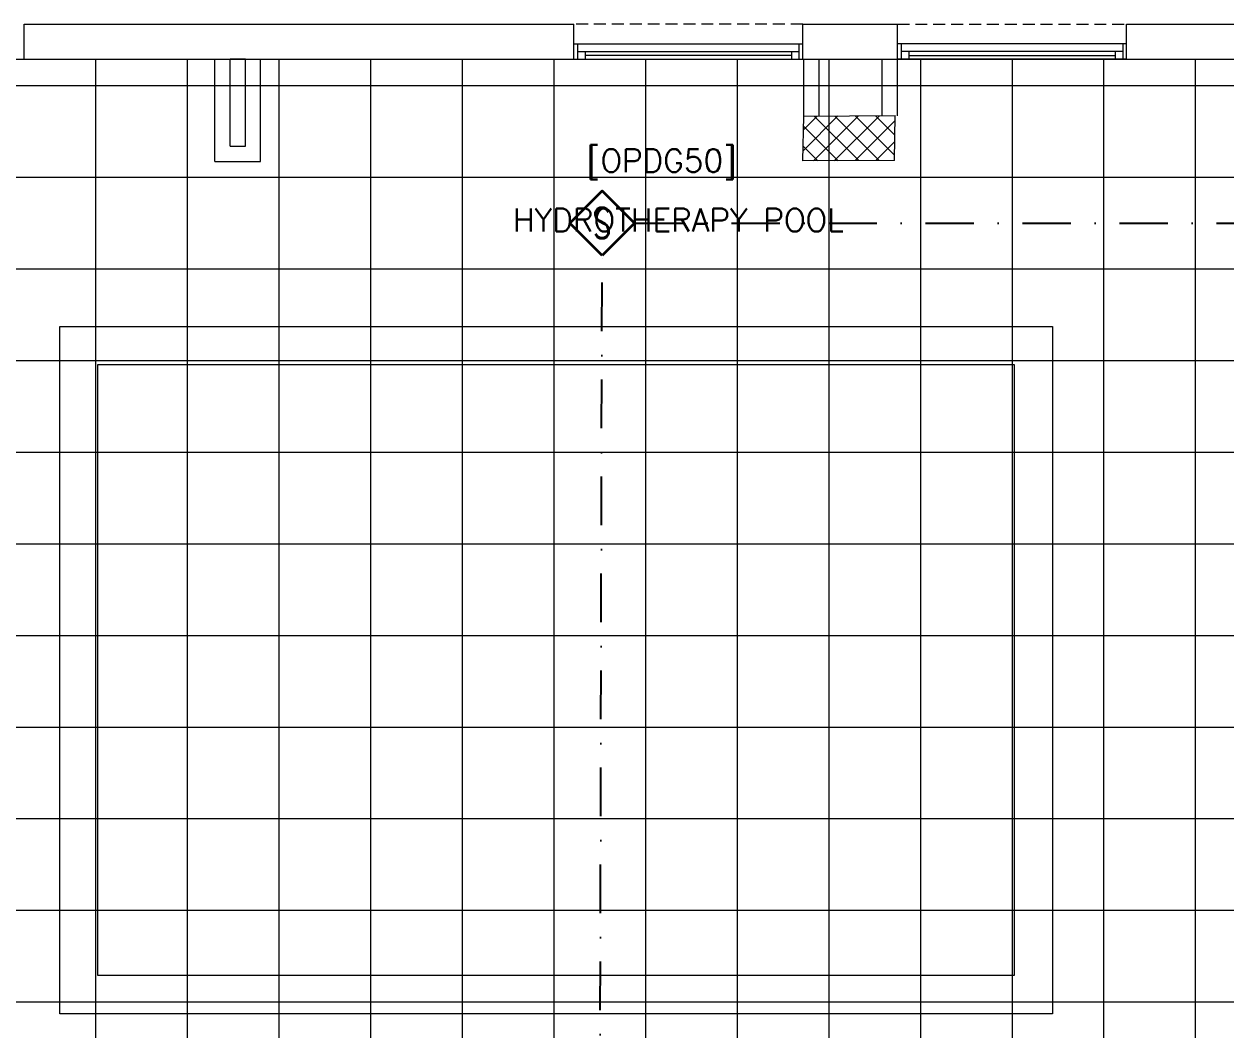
# Model space of a CAD drawing. Header units: inches. Extents: x -246178 to 57169, y -29325 to 19878.
# Drawn here: x 21729 to 29599, y 2817 to 9403 of the extents above; entities that cross this region are included whole.
import ezdxf
from ezdxf.enums import TextEntityAlignment as Align

# ---------------------------------------------------------------- set-up
doc = ezdxf.new("R2010")
doc.units = ezdxf.units.IN
doc.header["$LTSCALE"] = 25
doc.header["$MEASUREMENT"] = 0
doc.linetypes.add('00-Ground Floor$0$HIDDEN2', pattern=[0.1875, 0.125, -0.0625])
doc.linetypes.add('DASHDOT', pattern=[25.4, 12.7, -6.35, 0, -6.35])
doc.layers.get('0').update_dxf_attribs({"color": 8})
for name, color, linetype, lineweight in [('00-Ground Floor$0$72_EGR_BASE_TEXT', 252, 'Continuous', 5), ('00-Ground Floor$0$Aluminum', 251, 'Continuous', 5), ('00-Ground Floor$0$C-HYDR-CTCH', 251, 'Continuous', 5), ('00-Ground Floor$0$Frame', 252, 'Continuous', 9), ('00-Ground Floor$0$Hatch', 254, 'Continuous', 5), ('00-Ground Floor$0$Proj', 251, 'Continuous', 5), ('00-Ground Floor$0$Walls', 251, 'Continuous', 5), ('E-LITE-CLNG-CNDT', 6, 'DASHDOT', 35), ('F-ALRM-CLNG @ 100', 33, 'Continuous', 35), ('F-ALRM-CLNG-CNDT', 51, 'DASHDOT', 25)]:
    doc.layers.add(name, color=color, linetype=linetype, lineweight=lineweight)
doc.styles.add('00-Ground Floor$0$SIMPLEX', font='SIMPLEX.shx', dxfattribs={"height": 150})
doc.styles.add('DC_Simplex', font='SIMPLEX.shx', dxfattribs={"width": 0.7})

# ---------------------------------------------------------------- blocks, each defined once
blk = doc.blocks.new('00-Ground Floor$0$A$C71C82CCA')
at = {"color": 254}
blk.add_line((20247.9, 9172.6, 0), (30177.9, 9172.6, 0), dxfattribs=at)
at = {"color": 254, "linetype": 'Continuous'}
for p, q in [((22200, 1209.6), (22200, 9172.6)), ((22800, 1209.6), (22800, 9172.6)), ((23400, 1209.6), (23400, 9172.6)), ((24000, 1209.6), (24000, 9172.6)), ((24600, 1209.6), (24600, 9172.6)), ((25200, 1209.6), (25200, 9172.6)), ((25800, 1209.6), (25800, 9172.6)), ((26400, 1209.6), (26400, 9172.6)), ((27000, 1209.6), (27000, 9172.6)), ((27600, 1209.6), (27600, 9172.6)), ((28200, 1209.6), (28200, 9172.6)), ((28800, 1209.6), (28800, 9172.6)), ((29400, 1209.6), (29400, 9172.6)), ((20247.9, 9000), (30177.9, 9000)), ((20247.9, 8400), (30177.9, 8400)), ((20247.9, 7800), (30177.9, 7800)), ((20247.9, 7200), (30177.9, 7200)), ((20247.9, 6600), (30177.9, 6600)), ((20247.9, 6000), (37077.9, 6000)), ((20247.9, 5400), (37077.9, 5400)), ((20247.9, 4800), (37077.9, 4800)), ((20247.9, 4200), (37077.9, 4200)), ((20247.9, 3600), (30177.9, 3600)), ((20247.9, 3000), (30177.9, 3000))]:
    blk.add_line(p, q, dxfattribs=at)
blk = doc.blocks.new('00-Ground Floor$0$A$Ce9e1c4c3')
at = {"layer": '00-Ground Floor$0$Frame', "color": 254}
blk.add_blockref('00-Ground Floor$0$A$C71C82CCA', (-100000, 0), dxfattribs=at)
blk = doc.blocks.new('00-Ground Floor')
at = {"layer": '00-Ground Floor$0$Hatch'}
h = blk.add_hatch(dxfattribs=at)
h.set_pattern_fill('ANSI37', color=256, scale=30)
h.set_pattern_definition([(45, (-1981.42, -13099.68), (-67.35192, 67.35192), []), (135, (-1981.42, -13099.68), (-67.35192, -67.35192), [])])
h.paths.add_polyline_path([(48971.2, 8818.2), (48367.3, 8810.1), (48371.2, 8521.7), (48975.1, 8529.8)])
h.paths.add_polyline_path([(41810.5, 8810.5), (41227, 8805), (41207, 8513.7), (41790.5, 8519.1)])
h.paths.add_polyline_path([(27433.5, 8803.1), (26834.4, 8799), (26828.7, 8506), (27427.8, 8510)])
h.paths.add_polyline_path([(34618.7, 8805.3), (34017.5, 8797.8), (34009.3, 8512.1), (34610.5, 8519.6)])
h.paths.add_polyline_path([(20214.3, 8812.4), (19607.8, 8790.5), (19622.4, 8498), (20228.8, 8519.8)])
h.paths.add_polyline_path([(13477.7, 8802), (12255.7, 8825.9), (12249.3, 8529.8), (13471.3, 8505.8)])
h.paths.add_polyline_path([(13491.8, 1601.9), (12276.8, 1586.2), (12263.3, 1293.7), (13478.3, 1309.4)])
h.paths.add_polyline_path([(13465.7, -5591.3), (12262.6, -5607.3), (12256.9, -5900.3), (13460, -5884.3)])
h.paths.add_polyline_path([(13484.2, -12790), (12287.5, -12801.4), (12290.4, -13095.9), (13487, -13084.4)])
h.paths.add_polyline_path([(5849.2, -12787.9), (5245.6, -12791.6), (5256.3, -13077.1), (5859.8, -13073.4)])
h.paths.add_polyline_path([(5833.8, -5589.9), (5236.9, -5588.3), (5236.8, -5889.5), (5833.6, -5891)])
h.paths.add_polyline_path([(5843.6, 1599.7), (5224.3, 1600.9), (5213.7, 1298), (5833, 1296.7)])
h.paths.add_polyline_path([(5820.3, 8779.1), (5219.7, 8793.5), (5216, 8503.9), (5816.7, 8489.4)])
h.paths.add_polyline_path([(-1378.8, 8777.2), (-1981.4, 8799.9), (-1979.5, 8511.6), (-1376.9, 8488.9)])
h.paths.add_polyline_path([(-1371.1, -5601.1), (-1973.1, -5608.1), (-1969.7, -5899.7), (-1367.7, -5892.7)])
h.paths.add_polyline_path([(-1353.5, -12795.7), (-1951.9, -12796.7), (-1947.1, -13097.4), (-1348.7, -13096.4)])
h.paths.add_polyline_path([(20233.2, -12782.5), (19627.5, -12795.4), (19633.2, -13096.6), (20238.9, -13083.7)])
h.paths.add_polyline_path([(20226.6, -5590), (19632.3, -5607.6), (19634.4, -5904.1), (20228.7, -5886.6)])
h.paths.add_polyline_path([(20217.9, 1618), (19619, 1610.4), (19623, 1310.2), (20221.9, 1317.9)])
h.paths.add_polyline_path([(27418.3, 1602.8), (26816.3, 1607.5), (26820.6, 1315.3), (27422.5, 1310.7)])
h.paths.add_polyline_path([(27422, -5579.9), (26818.1, -5597.5), (26831.6, -5897.5), (27431.7, -5876.5)])
h.paths.add_polyline_path([(27438.1, -12795.9), (26834.3, -12789.3), (26831.9, -13075), (27435.7, -13081.6)])
h.paths.add_polyline_path([(34636.6, -12785.4), (34039.3, -12800), (34048.3, -13099.7), (34645.6, -13085.1)])
h.paths.add_polyline_path([(34629.3, -5597.1), (34028, -5595.2), (34029.2, -5892.4), (34630.4, -5894.3)])
h.paths.add_polyline_path([(34592.8, 1606.7), (34012, 1611.4), (34031.7, 1321.6), (34612.5, 1316.9)])
h.paths.add_polyline_path([(41796.2, 1606), (41198.6, 1619.8), (41200.6, 1327.8), (41798.2, 1314.1)])
h.paths.add_polyline_path([(41797.2, -5592.6), (41228.8, -5600.2), (41230.6, -5894.3), (41799, -5886.7)])
h.paths.add_polyline_path([(41834.3, -12789.7), (41229, -12792.4), (41230.4, -13096.9), (41835.6, -13094.3)])
h.paths.add_polyline_path([(49008.5, -12790.2), (48420.5, -12774.1), (48407.3, -13081.4), (48995.3, -13097.4)])
h.paths.add_polyline_path([(48992.7, -5590.8), (48389.5, -5589.7), (48387.5, -5886.2), (48990.7, -5887.3)])
at = {"layer": '00-Ground Floor$0$Aluminum'}
for p, q in [((25327.9, 9272.6, 0), (26827.9, 9272.6, 0)), ((25352.9, 9272.6, 0), (25352.9, 9172.6, 0)), ((25352.9, 9222.6, 0), (26802.9, 9222.6, 0)), ((25402.9, 9222.6, 0), (25402.9, 9172.6, 0)), ((26752.9, 9222.6, 0), (26752.9, 9172.6, 0)), ((26802.9, 9272.6, 0), (26802.9, 9172.6, 0)), ((28947.9, 9272.6, 0), (27447.9, 9272.6, 0)), ((27472.9, 9272.6, 0), (27472.9, 9172.6, 0)), ((28922.9, 9222.6, 0), (27472.9, 9222.6, 0)), ((27522.9, 9222.6, 0), (27522.9, 9172.6, 0)), ((28872.9, 9222.6, 0), (28872.9, 9172.6, 0)), ((28922.9, 9272.6, 0), (28922.9, 9172.6, 0)), ((25327.9, 9172.6, 0), (26827.9, 9172.6, 0)), ((26752.9, 9197.6, 0), (25402.9, 9197.6, 0)), ((28947.9, 9172.6, 0), (27447.9, 9172.6, 0)), ((27522.9, 9197.6, 0), (28872.9, 9197.6, 0))]:
    blk.add_line(p, q, dxfattribs=at)
at = {"layer": '00-Ground Floor$0$C-HYDR-CTCH', "elevation": 299672, "flags": 128}
blk.add_lwpolyline([(27427.8, 8510), (26828.7, 8506), (26834.4, 8799), (27433.5, 8803.1)], dxfattribs=at)
at = {"layer": '00-Ground Floor$0$C-HYDR-CTCH', "flags": 128}
blk.add_lwpolyline([(27427.8, 8510), (27433.5, 8803.1)], dxfattribs=at)
at = {"layer": '00-Ground Floor$0$Proj', "linetype": '00-Ground Floor$0$HIDDEN2', "ltscale": 25}
for p, q in [((26827.9, 9402.6, 0), (25327.9, 9402.6, 0)), ((27447.9, 9402.6, 0), (28947.9, 9402.6, 0))]:
    blk.add_line(p, q, dxfattribs=at)
at = {"layer": '00-Ground Floor$0$Proj'}
for p, q in [((21962.9, 7422.6, 0), (28462.9, 7422.6, 0)), ((21962.9, 2922.6, 0), (21962.9, 7422.6, 0)), ((28462.9, 7422.6, 0), (28462.9, 2922.6, 0)), ((22212.9, 7172.6, 0), (28212.9, 7172.6, 0)), ((22212.9, 3172.6, 0), (22212.9, 7172.6, 0)), ((28212.9, 7172.6, 0), (28212.9, 3172.6, 0)), ((28212.9, 3172.6, 0), (22212.9, 3172.6, 0)), ((28462.9, 2922.6, 0), (21962.9, 2922.6, 0))]:
    blk.add_line(p, q, dxfattribs=at)
at = {"layer": '00-Ground Floor$0$Walls'}
for p, q in [((21728.8, 9402.6, 0), (25327.9, 9402.6, 0)), ((21728.8, 9172.6, 0), (21728.8, 9402.6, 0)), ((25327.9, 9172.6, 0), (25327.9, 9402.6, 0)), ((26827.9, 9402.6, 0), (27447.9, 9402.6, 0)), ((26827.9, 9172.6, 0), (26827.9, 9402.6, 0)), ((27447.9, 8802.6, 0), (27447.9, 9402.6, 0)), ((28947.9, 9402.6, 0), (32509.4, 9402.6, 0)), ((28947.9, 9172.6, 0), (28947.9, 9402.6, 0)), ((21728.8, 9172.6, 0), (22977.9, 9172.6, 0)), ((22977.9, 8502.6, 0), (22977.9, 9172.6, 0)), ((23177.9, 9172.6, 0), (23077.9, 9172.6, 0)), ((23077.9, 8602.6, 0), (23077.9, 9172.6, 0)), ((23177.9, 8602.6, 0), (23177.9, 9172.6, 0)), ((23277.9, 9172.6, 0), (25327.9, 9172.6, 0)), ((23277.9, 8502.6, 0), (23277.9, 9172.6, 0)), ((26827.9, 9172.6, 0), (26834.4, 9172.6, 299672)), ((26834.4, 8799, 299672), (26834.4, 9172.6, 299672)), ((26934.4, 9172.6, 299672), (27347.9, 9172.6, 0)), ((26934.4, 8799, 299672), (26934.4, 9172.6, 299672)), ((27347.9, 8802.6, 0), (27347.9, 9172.6, 0)), ((28947.9, 9172.6, 0), (30177.9, 9172.6, 0)), ((23077.9, 8602.6, 0), (23177.9, 8602.6, 0)), ((22977.9, 8502.6, 0), (23277.9, 8502.6, 0))]:
    blk.add_line(p, q, dxfattribs=at)
at = {"color": 254}
blk.add_blockref('00-Ground Floor$0$A$Ce9e1c4c3', (100000, 0), dxfattribs=at)
at = {"layer": '00-Ground Floor$0$72_EGR_BASE_TEXT', "char_height": 150, "attachment_point": 2, "style": '00-Ground Floor$0$SIMPLEX'}
for s, insert in [('[OPDG50]', (25904.6, 8583.7, 0)), ('HYDROTHERAPY POOL', (26013.9, 8194.2))]:
    blk.add_mtext(s, dxfattribs=dict(at, insert=insert))
blk = doc.blocks.new('A$C5CF53093')
blk.add_lwpolyline([(0, -212.1), (-212.1, 0), (0, 212.1), (212.1, 0)], close=True)
blk = doc.blocks.new('*U12')
at = {"xscale": 0.01, "yscale": 0.01, "zscale": 0.01}
blk.add_blockref('A$C5CF53093', (0.007, -0.007), dxfattribs=at)
at = {"color": 6, "style": 'DC_Simplex', "width": 0.7, "flags": 8}
blk.add_attdef('TYPE', text='', height=2, rotation=360, dxfattribs=at).set_placement((0, 0), align=Align.MIDDLE_CENTER)

msp = doc.modelspace()

# ---------------------------------------------------------------- linework, layer by layer
at = {"layer": 'F-ALRM-CLNG-CNDT'}
for points in [[(25725.8, 8099.3), (31888.6, 8099.3)], [(25500.7, 2311.4), (25513.6, 7887.2)]]:
    msp.add_lwpolyline(points, dxfattribs=at)

# ---------------------------------------------------------------- block references
at = {"layer": 'E-LITE-CLNG-CNDT'}
msp.add_blockref('00-Ground Floor', (0, 0), dxfattribs=at)
at = {"layer": 'F-ALRM-CLNG @ 100', "xscale": 100, "yscale": 100, "zscale": 100}
msp.add_blockref('*U12', (25512.9, 8100), dxfattribs=at).add_auto_attribs({'TYPE': 'S'})

doc.saveas('drawing.dxf')
